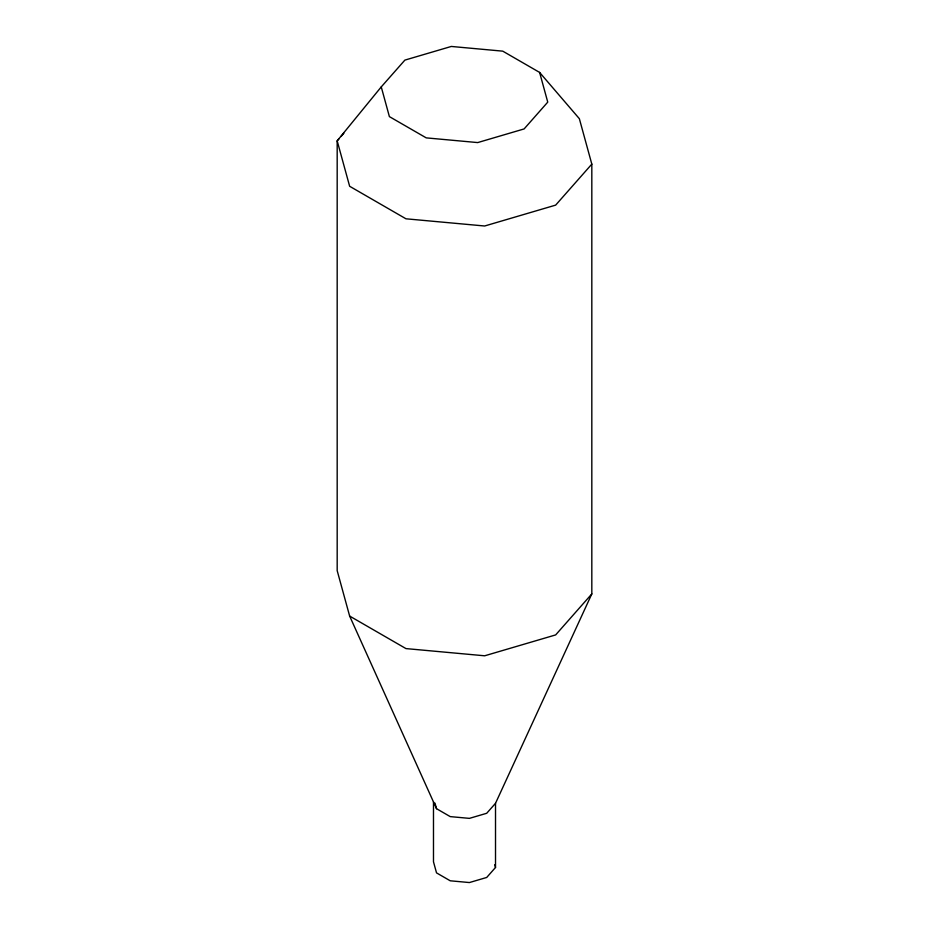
<?xml version="1.0" encoding="UTF-8"?>
<svg xmlns="http://www.w3.org/2000/svg" width="929" height="929" viewBox="0 0 929 929"><rect width="100%" height="100%" fill="white"/><g stroke="black" fill="none" stroke-linecap="round" stroke-linejoin="round"><path stroke-width="1.39" d="M495.517 803.295L591.819 593.921L591.819 164.131L579.359 118.703L539.61 72.427L502.763 51.153L451.308 46.45L404.893 60.106L381.25 86.908L337.181 140.848L337.181 570.638L349.641 616.066L436.525 808.694L450.24 816.614L469.412 818.368L486.703 813.281L495.517 803.295L495.517 867.477L486.703 877.464L469.412 882.55L450.24 880.797L436.525 872.877L433.483 861.81L433.483 801.901M339.085 138.688L337.181 140.848L349.641 186.276L405.973 218.803L484.671 226.002L555.658 205.123L591.819 164.131M340.978 136.54L343.835 133.3M591.819 593.921L555.658 634.913L484.671 655.793L405.973 648.593L349.641 616.066M539.61 72.427L547.75 102.132L524.107 128.934L477.692 142.578L426.237 137.875L389.39 116.613L381.25 86.908M494.751 864.713L495.517 867.477M435.004 803.155L436.525 808.694"/></g></svg>
